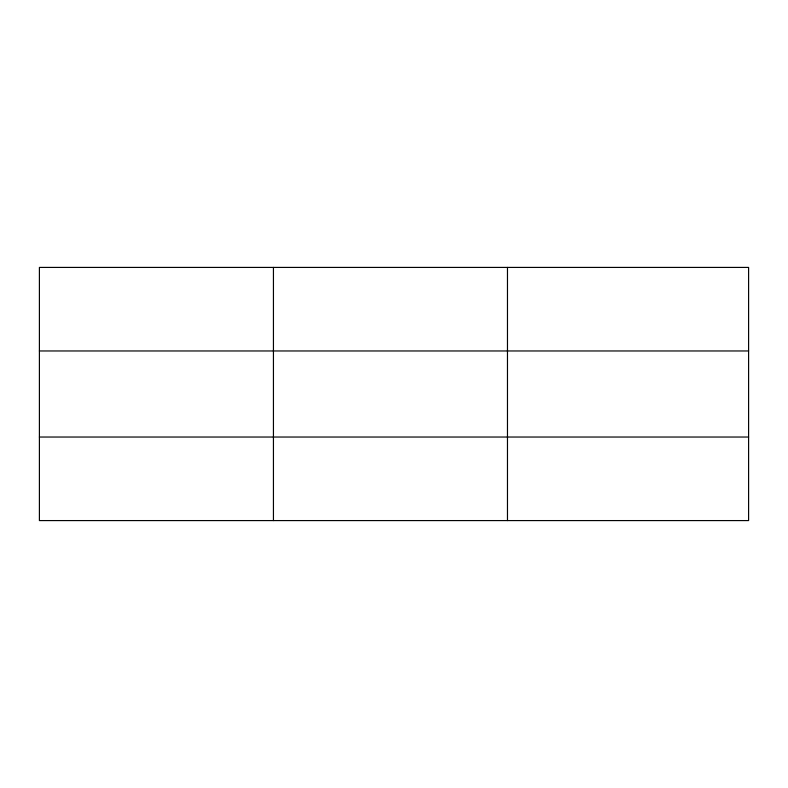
<?xml version="1.0" encoding="UTF-8"?>
<svg xmlns="http://www.w3.org/2000/svg" width="788" height="788" viewBox="0 0 788 788"><rect width="100%" height="100%" fill="white"/><g stroke="black" fill="none" stroke-linecap="round" stroke-linejoin="round"><path stroke-width="1.18" d="M273.436 520.582L273.436 267.418M507.472 520.582L507.472 267.418M748.6 350.965L748.6 267.418L39.4 267.418L39.4 520.582L748.6 520.582L748.6 350.965L39.4 350.965M39.4 437.035L748.6 437.035"/></g></svg>
